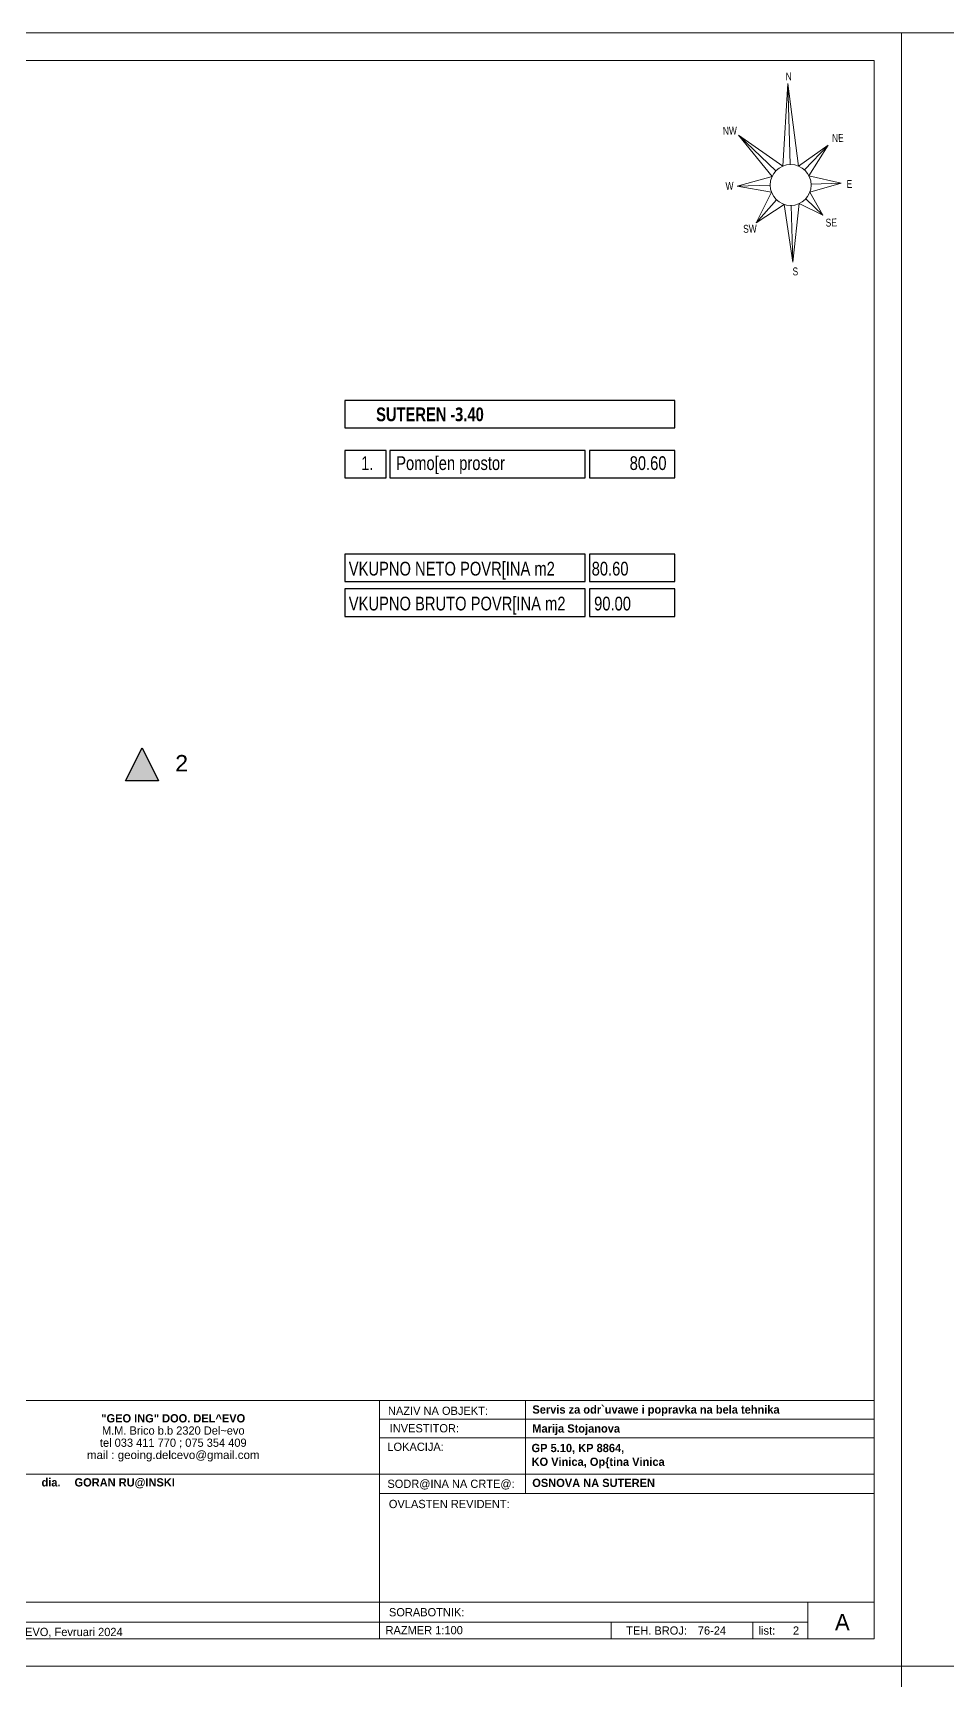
# Model space of a CAD drawing. Header units: millimetres. Extents: x -115530 to 122462, y -34508 to 119375.
# Drawn here: x -47315 to -30705, y 89425 to 119375 of the extents above; entities that cross this region are included whole.
import ezdxf

# ---------------------------------------------------------------- set-up
doc = ezdxf.new("R2010")
doc.units = ezdxf.units.MM
doc.header["$MEASUREMENT"] = 0
for name, color, linetype, lineweight in [('legenda', 7, 'Continuous', 13), ('LEGENDI', 7, 'Continuous', 13), ('Lines_Pen_No__1', 7, 'Continuous', 13), ('Marker - Section_Pen_No__25', 8, 'Continuous', 25), ('Pecat_Pen_No__1', 7, 'Continuous', 13), ('Roofs_Pen_No__1', 7, 'Continuous', 13)]:
    doc.layers.add(name, color=color, linetype=linetype, lineweight=lineweight)
doc.styles.add('GENERATED_STYLE_1', font='arial.ttf')
doc.styles.add('GENERATED_STYLE_5', font='')
doc.styles.add('K1', font='')
doc.styles.add('KIRILICA', font='MCSWIS.TTF', dxfattribs={"width": 0.8, "height": 20})
doc.styles.get('GENERATED_STYLE_5').set_extended_font_data('MAC C Swiss cyrillic', bold=True)
doc.styles.get('K1').set_extended_font_data('Zurich BlkEx BT')

msp = doc.modelspace()

# ---------------------------------------------------------------- hatches: boundary and pattern name
at = {"layer": 'Marker - Section_Pen_No__25', "linetype": 'Continuous', "lineweight": 25}
msp.add_hatch(color=8, dxfattribs=at).paths.add_polyline_path([(-45032.56, 105776.04), (-45332.56, 106376.04), (-45632.56, 105776.04)])

# ---------------------------------------------------------------- linework, layer by layer
for points in [[(-41650.47, 112194.13), (-35650.47, 112194.13), (-35650.47, 112694.13), (-41650.47, 112694.13)], [(-41650.47, 111283.56), (-40898.73, 111283.56), (-40898.73, 111783.56), (-41650.47, 111783.56)], [(-40830.83, 111283.56), (-37279.09, 111283.56), (-37279.09, 111783.56), (-40830.83, 111783.56)], [(-37202.73, 111283.56), (-35650.47, 111283.56), (-35650.47, 111783.56), (-37202.73, 111783.56)], [(-41650.47, 109399.68), (-37279.09, 109399.68), (-37279.09, 109899.68), (-41650.47, 109899.68)], [(-37202.73, 109399.68), (-35650.47, 109399.68), (-35650.47, 109899.68), (-37202.73, 109899.68)], [(-41650.47, 108765.08), (-37279.09, 108765.08), (-37279.09, 109265.08), (-41650.47, 109265.08)], [(-37202.73, 108765.08), (-35650.47, 108765.08), (-35650.47, 109265.08), (-37202.73, 109265.08)]]:
    msp.add_lwpolyline(points, close=True)
at = {"layer": 'LEGENDI', "linetype": 'Continuous'}
for points in [[(-33686.55, 116955.38), (-33596.89, 118454.4), (-33406.01, 116954.5), (-32866.78, 117335.63), (-33216.33, 116780.02), (-32628.86, 116641.97), (-33199.2, 116479.68), (-32961.25, 116061.67), (-33393.38, 116271.93), (-33509.7, 115208.41), (-33667.17, 116258.38), (-34175.9, 115921.19), (-33895.3, 116479.06), (-34520.86, 116591.15), (-33885.51, 116765.34), (-34497.63, 117517.68), (-33686.55, 116955.38)], [(-33557.35, 116982.27), (-33596.89, 118454.4)], [(-33813.98, 116869.79), (-34497.63, 117517.68)], [(-33295.05, 116883.73), (-32866.78, 117335.63)], [(-33919.27, 116607.31), (-34520.86, 116591.15)], [(-33175.82, 116627.28), (-32628.86, 116641.97)], [(-33806.67, 116343.86), (-34175.9, 115921.19)], [(-33537.38, 116238.69), (-33509.7, 115208.41)], [(-33274.11, 116358.16), (-32961.25, 116061.67)]]:
    msp.add_lwpolyline(points, dxfattribs=at)
msp.add_circle((-33547.36, 116610.48), 371.93, dxfattribs=at)
at = {"layer": 'Lines_Pen_No__1', "linetype": 'Continuous'}
for p, q in [((-32030.44, 90175.49), (-32030.44, 95210.98)), ((-32030.44, 94509.92), (-41019.51, 94509.92)), ((-41019.51, 92817.85), (-32030.44, 92817.85)), ((-36810.58, 90479.03), (-36810.58, 90175.49)), ((-34236.6, 90479.03), (-34236.6, 90175.49))]:
    msp.add_line(p, q, dxfattribs=at)
at = {"layer": 'Lines_Pen_No__1'}
msp.add_line((-41019.51, 90175.49), (-41019.51, 94509.92), dxfattribs=at)
at = {"layer": 'Lines_Pen_No__1', "linetype": 'Continuous', "flags": 128}
for points in [[(-50030.44, 94509.92), (-41019.51, 94509.92)], [(-50030.44, 90175.49), (-50030.44, 94509.92), (-41019.51, 94509.92)], [(-38363.49, 94499.15), (-38363.49, 92817.85)], [(-41019.51, 94169.15), (-32030.44, 94169.15)], [(-41019.51, 93828.38), (-32030.44, 93828.38)], [(-50030.44, 93168.38), (-41019.51, 93168.38)], [(-41019.51, 93168.38), (-32030.44, 93168.38)], [(-50030.44, 90839.92), (-32030.44, 90839.92)], [(-33236.6, 90539.92), (-33236.6, 90175.49), (-33236.6, 90839.92)], [(-50030.44, 90479.03), (-33236.6, 90479.03)], [(-50030.44, 90175.49), (-32030.44, 90175.49)]]:
    msp.add_lwpolyline(points, dxfattribs=at)
at = {"layer": 'Marker - Section_Pen_No__25', "color": 8, "linetype": 'Continuous', "lineweight": 25, "flags": 128}
msp.add_lwpolyline([(-45032.56, 105776.04), (-45632.56, 105776.04), (-45332.56, 106376.04)], close=True, dxfattribs=at)
at = {"layer": 'Roofs_Pen_No__1'}
for points in [[(-73530.44, 89675.49), (-31530.44, 89675.49), (-31530.44, 119375.49), (-73530.44, 119375.49)], [(-31530.44, 89675.49), (10469.56, 89675.49), (10469.56, 119375.49), (-31530.44, 119375.49)], [(-71030.44, 90175.49), (-32030.44, 90175.49), (-32030.44, 118875.49), (-71030.44, 118875.49)], [(-73530.44, 59975.49), (-31530.44, 59975.49), (-31530.44, 89675.49), (-73530.44, 89675.49)], [(-31530.44, 59975.49), (10469.56, 59975.49), (10469.56, 89675.49), (-31530.44, 89675.49)]]:
    msp.add_lwpolyline(points, close=True, dxfattribs=at)

# ---------------------------------------------------------------- texts
at = {"layer": 'legenda', "char_height": 250, "attachment_point": 1, "style": 'KIRILICA'}
for s, insert, width in [('\\P{\\fM_Svoboda|b1|i0|c0|p2;SUTEREN \\fMeiryo|b1|i0|c0|p34;-3\\fM_Svoboda|b1|i0|c0|p2;.40}', (-41079.89, 112981.84), 3616.418), ('\\P1.', (-41351.54, 112094.76), 3616.418), ('\\P{\\fSvis_Mak|b0|i0|c0|p2;Pomo[en prostor}', (-40714.77, 112094.76), 3616.418), ('\\P80.60', (-36472.43, 112094.76), 3616.418), ('\\P\\PVKUPNO NETO POVR[INA m2         80.60', (-41576.42, 110592.83), 7127.0718), ('\\P\\PVKUPNO BRUTO POVR[INA m2       90.00 ', (-41576.42, 109958.22), 7127.0718)]:
    msp.add_mtext(s, dxfattribs=dict(at, insert=insert, width=width))
at = {"layer": 'LEGENDI', "linetype": 'Continuous', "style": 'K1', "width": 0.8}
for s, height, p in [('N', 143.68, (-33636.36, 118511.61)), ('NW', 143.676, (-34777.38, 117522.93)), ('NE', 143.676, (-32794.02, 117390.76)), ('W', 143.68, (-34728.33, 116520.79)), ('E', 143.68, (-32528.18, 116556.07)), ('SE', 143.676, (-32909.67, 115853.18)), ('SW', 143.676, (-34408.34, 115740.51)), ('S', 143.68, (-33511.12, 114965.92))]:
    msp.add_text(s, height=height, rotation=1.538623, dxfattribs=at).set_placement(p)
at = {"layer": 'Marker - Section_Pen_No__25', "color": 8, "lineweight": 25, "insert": (-44730.52, 105946.2), "char_height": 300, "attachment_point": 7, "style": 'GENERATED_STYLE_1'}
msp.add_mtext('\\A1;\\pxql,t0;2', dxfattribs=at)
at = {"layer": 'Pecat_Pen_No__1', "linetype": 'Continuous', "style": 'GENERATED_STYLE_5'}
for s, insert, char_height, attachment_point in [('\\pqc;{\\fMAC C Swiss|b0|i0|c0|p0;NAZIV NA OBJEKT:}', (-39955.69, 94396.96), 150, 2), ('{\\fMAC C Swiss|b1|i0|c0|p34;Servis za odr`uvawe i popravka na bela tehnika}', (-38240.17, 94420.45), 150, 1), ('\\pqc;{\\fMAC C Swiss|b0|i0|c0|p0;INVESTITOR:}', (-40203.46, 94079.37), 150, 2), ('{\\fMAC C Swiss|b1|i0|c0|p34;Marija Stojanova}', (-38241.75, 94075.47), 150, 1), ('\\pqc;{\\fMAC C Swiss|b0|i0|c0|p0;LOKACIJA:}', (-40362.28, 93742.4), 150, 2), ('\\A1;{\\fMAC C Swiss|b1|i0|c0|p34; GP 5.10, KP 8864,  \\P KO Vinica, Op\\{tina Vinica}', (-38310.93, 93719.98), 150, 1), ('{\\fMAC C Swiss|b1|i0|c0|p34;dia.^IGORAN RU@INSKI}', (-47159.59, 93095.31), 150, 1), ('\\pqc;{\\fMAC C Swiss|b0|i0|c0|p0;SODR@INA NA CRTE@:}', (-39718.57, 93069.46), 150, 2), ('{\\fMAC C Swiss|b1|i0|c0|p34;OSNOVA NA SUTEREN}', (-38241.75, 93085.47), 150, 1), ('\\pqc;{\\fMAC C Swiss|b0|i0|c0|p0;OVLASTEN REVIDENT:}', (-39750.28, 92701.84), 150, 2), ('\\pqc;{\\fMAC C Swiss|b0|i0|c0|p0;SORABOTNIK:}', (-40161.19, 90734.49), 150, 2), ('{\\fMAC C Swiss|b0|i0|c0|p34;A}', (-32608.35, 90479.03), 300, 5), ('{\\fMAC C Swiss|b0|i0|c0|p34;DEL^ EVO, Fevruari 2024}', (-47942.69, 90375.18), 150, 1), ('{\\fMAC C Swiss|b0|i0|c0|p0;\\A1;RAZMER 1:100^I}', (-40908.43, 90407.6), 150, 1), ('\\pqc;{\\fMAC C Swiss|b0|i0|c0|p0;TEH. BROJ:}', (-35983.99, 90401), 150, 2), ('{\\fMAC C Swiss|b0|i0|c0|p34;76-24}', (-35234.08, 90401), 150, 1), ('{\\fMAC C Swiss|b0|i0|c0|p34;list:}', (-34129.2, 90401), 150, 1), ('{\\fMAC C Swiss|b0|i0|c0|p34;2}', (-33505.67, 90401), 150, 1)]:
    msp.add_mtext(s, dxfattribs=dict(at, insert=insert, char_height=char_height, attachment_point=attachment_point))
at = {"layer": 'Pecat_Pen_No__1', "linetype": 'Continuous', "insert": (-44765.85, 93829.55), "char_height": 150, "attachment_point": 5, "line_spacing_factor": 0.887159, "style": 'GENERATED_STYLE_5'}
msp.add_mtext('\\A1;{\\fMAC C Swiss|b1|i0|c0|p34;"GEO ING" DOO. DEL^ EVO}\\P{\\fMAC C Swiss|b0|i0|c0|p34;M.M. Brico b.b 2320 Del~evo \\Ptel 033 411 770 ; 075 354 409 \\P\\fArial|b0|i0|c0|p34;mail : geoing.delcevo@gmail.com}', dxfattribs=at)

doc.saveas('drawing.dxf')
